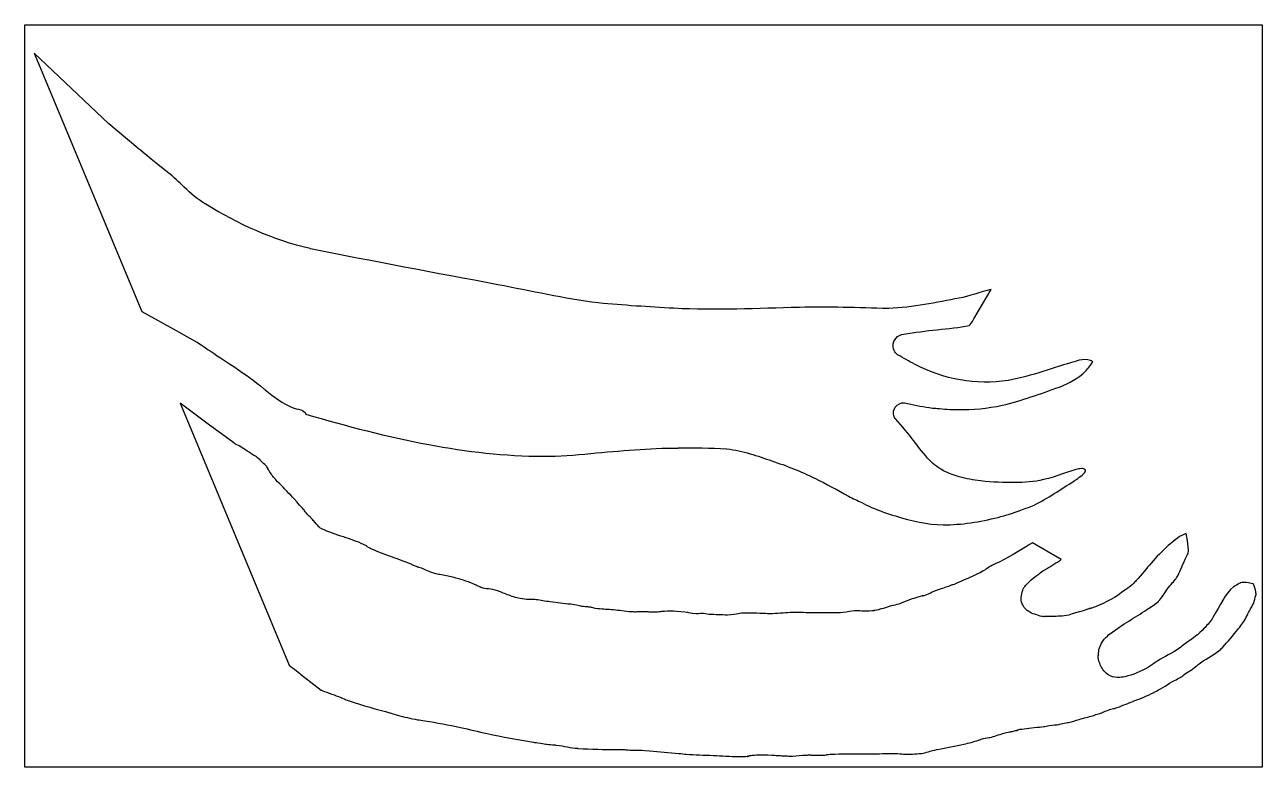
# Model space of a CAD drawing. Header units: millimetres. Extents: x 0 to 374, y 0 to 1085.
# Drawn here: x 0.5 to 374.5, y 860.5 to 1084.8 of the extents above; entities that cross this region are included whole.
import ezdxf

# ---------------------------------------------------------------- set-up
doc = ezdxf.new("R2010")
doc.units = ezdxf.units.MM
doc.layers.add('Calque_1', color=7, linetype='CONTINUOUS')

msp = doc.modelspace()

# ---------------------------------------------------------------- linework, layer by layer
at = {"layer": 'Calque_1', "color": 7}
for points in [[(0.499998, 1084.759902), (374.49991, 1084.759902), (374.49991, 860.50021), (0.499998, 860.50021)], [(257.13424, 907.82341)]]:
    msp.add_lwpolyline(points, close=True, dxfattribs=at)
for points in [[(34.730689, 1047.434526), (34.661389, 1047.488726), (25.906969, 1054.831426), (3.299929, 1076.190896), (35.843578, 998.200716), (46.301831, 992.389246), (52.537674, 988.924306)], [(48.696709, 1035.712066), (48.722859, 1035.686566)], [(55.203076, 1030.559956), (55.199576, 1030.565956)], [(287.36324, 995.894616), (292.5484, 1004.831016)], [(196.66789, 999.127476), (196.65679, 999.127316)], [(276.25698, 992.646196), (276.26888, 992.647196)], [(262.91195, 987.752306), (262.9111, 987.754306)], [(269.57753, 982.19027), (269.57453, 982.19427)], [(323.30202, 983.02888), (323.30115, 983.02838)], [(323.30238, 983.02901), (323.30202, 983.02888)], [(73.206727, 974.48936), (73.177527, 974.51426)], [(63.976535, 958.21636), (63.298068, 958.74814), (56.374641, 963.84702), (47.426965, 970.43793), (80.43916, 891.32395)], [(269.32388, 958.9183), (269.31488, 958.9345), (269.30168, 958.9574)], [(76.522855, 947.18771), (76.52201, 947.18971)], [(239.1735, 947.82287), (239.1755, 947.81987)], [(83.027629, 940.24457), (83.026783, 940.24657)], [(249.4972, 942.36572), (249.4992, 942.36372)], [(85.541955, 937.33034), (85.541109, 937.33234)], [(87.739473, 934.99818), (87.738627, 935.00018)], [(263.61928, 936.40477), (263.62012, 936.40277)], [(301.57273, 938.15276), (301.57358, 938.15076)], [(90.15505, 932.55167), (90.15235, 932.55567)], [(278.06525, 933.726), (278.07675, 933.727)], [(313.77355, 923.21942), (305.08832, 928.25234)], [(140.63021, 914.4158), (140.61911, 914.41564)], [(371.954882, 915.5818), (371.95323, 915.58723)], [(301.67221, 910.93761), (301.67136, 910.93961), (301.66936, 910.94161), (301.66851, 910.94361)], [(302.35623, 909.12535), (302.35123, 909.13435), (302.34723, 909.14135)], [(371.881482, 909.98667), (371.886482, 910.00557)], [(371.955582, 910.28631), (371.963582, 910.29131)], [(322.30867, 908.42793), (322.29967, 908.42493), (322.31087, 908.42593)], [(83.875068, 888.63768), (90.071785, 883.79531)], [(326.186642, 877.00566), (326.207342, 877.01756)], [(300.595132, 871.75972), (300.607732, 871.76372)], [(182.169972, 865.73963), (182.183072, 865.73663)], [(219.24329, 863.8788), (219.24245, 863.8808), (219.23545, 863.88034), (219.23446, 863.87971)]]:
    msp.add_lwpolyline(points, dxfattribs=at)
for points in [[(43.527183, 1040.309866), (38.919392, 1044.021516), (34.730689, 1047.434526), (34.730689, 1047.434526)], [(43.706995, 1040.161186), (43.629845, 1040.222886), (43.60274, 1040.248786), (43.527183, 1040.309866)], [(43.746945, 1040.129986), (43.730425, 1040.137986), (43.719925, 1040.150586), (43.706995, 1040.161186)], [(43.792955, 1040.092686), (43.775285, 1040.103086), (43.762825, 1040.118486), (43.746945, 1040.129986)], [(48.684179, 1035.722666), (47.076882, 1037.295616), (45.476624, 1038.793256), (43.792955, 1040.092686)], [(48.722859, 1035.686566), (48.706389, 1035.696866), (48.696769, 1035.710166), (48.684179, 1035.722666)], [(55.199576, 1030.565956), (52.891032, 1032.006196), (50.664115, 1033.686396), (48.696709, 1035.712066)], [(86.764861, 1017.141156), (75.52679, 1019.775466), (64.917139, 1024.541656), (55.203076, 1030.559956)], [(86.829591, 1017.127256), (86.808481, 1017.132256), (86.786271, 1017.136256), (86.764861, 1017.141156)], [(143.46242, 1006.216496), (124.61555, 1009.849806), (105.69031, 1013.247506), (86.829591, 1017.127256)], [(143.48332, 1006.212496), (143.47212, 1006.211496), (143.46922, 1006.214496), (143.46242, 1006.216496)], [(173.77008, 1000.753546), (163.45298, 1002.021716), (153.44667, 1004.384196), (143.48332, 1006.212496)], [(292.4651, 1004.815216), (289.5409, 1004.076756), (285.67563, 1002.687906), (282.92845, 1002.197286)], [(292.5484, 1004.831016), (292.517, 1004.823016), (292.4963, 1004.823016), (292.4651, 1004.815216)], [(173.83438, 1000.746546), (173.81338, 1000.748546), (173.79128, 1000.750546), (173.77008, 1000.753546)], [(196.65679, 999.127316), (189.05368, 999.522786), (181.44082, 1000.018936), (173.83438, 1000.746546)], [(234.51935, 999.370466), (222.02716, 999.117736), (209.39915, 998.393536), (196.66789, 999.127476)], [(234.55355, 999.370876), (234.54235, 999.369876), (234.53065, 999.370606), (234.51935, 999.370466)], [(234.62425, 999.372876), (234.60045, 999.371876), (234.57715, 999.372436), (234.55355, 999.370876)], [(247.88754, 999.402276), (243.44491, 999.492676), (239.0232, 999.522456), (234.62425, 999.372876)], [(261.4671, 999.071096), (256.91835, 999.158396), (252.3919, 999.310736), (247.88754, 999.402276)], [(261.60851, 999.071996), (261.56121, 999.070996), (261.51401, 999.069996), (261.4671, 999.071096)], [(282.92845, 1002.197286), (276.02724, 1000.893296), (268.96256, 999.364006), (261.60851, 999.071996)], [(285.96665, 993.899276), (286.33609, 994.201736), (286.74158, 994.823096), (287.36324, 995.894616)], [(262.9111, 987.754306), (262.8729, 989.551856), (264.25268, 991.158086), (266.20471, 991.294336)], [(266.20471, 991.294336), (269.42049, 991.895606), (272.86738, 992.278956), (276.25698, 992.646196)], [(276.26888, 992.647196), (279.64467, 993.012936), (282.96235, 993.363176), (285.93905, 993.895276)], [(285.93905, 993.895276), (285.94925, 993.897276), (285.95715, 993.898276), (285.96665, 993.899276)], [(52.537674, 988.924306), (52.537674, 988.924306), (60.138037, 983.75572), (63.960711, 981.30219)], [(263.45381, 985.9408), (263.09483, 986.53399), (262.92524, 987.153996), (262.91195, 987.752306)], [(264.29256, 985.11191), (263.94879, 985.31445), (263.66012, 985.59903), (263.45381, 985.9408)], [(269.57453, 982.19427), (267.78541, 983.12039), (266.02458, 984.09538), (264.29256, 985.11191)], [(321.78137, 983.58068), (320.73352, 983.76199), (319.51113, 983.59238), (318.29126, 983.15555)], [(63.960711, 981.30219), (63.963311, 981.29719), (63.975161, 981.29719), (63.978181, 981.29179)], [(63.978181, 981.29179), (67.008105, 979.31119), (69.981697, 977.17454), (72.805562, 974.80395)], [(297.74685, 977.31808), (288.12492, 975.81552), (278.1263, 977.62411), (269.57753, 982.19027)], [(318.11782, 983.10045), (311.57885, 981.30457), (305.00308, 978.63534), (297.80555, 977.32808)], [(313.19919, 975.33775), (316.20673, 976.51656), (318.99173, 978.00821), (321.03281, 980.10979)], [(318.29126, 983.15555), (318.23396, 983.13485), (318.17636, 983.11665), (318.11782, 983.10045)], [(321.03281, 980.10979), (321.04181, 980.11979), (321.05301, 980.12949), (321.06221, 980.13989)], [(321.06221, 980.13989), (321.94995, 981.02272), (322.71206, 981.99566), (323.30238, 983.02901)], [(323.30115, 983.02838), (322.88149, 983.2547), (322.38936, 983.45395), (321.78137, 983.58068)], [(297.80555, 977.32808), (297.78565, 977.32408), (297.76685, 977.32108), (297.74685, 977.31808)], [(72.805562, 974.80395), (72.926404, 974.70241), (73.055977, 974.61483), (73.176277, 974.51236)], [(73.176277, 974.51236), (73.182477, 974.50186), (73.196397, 974.49736), (73.206727, 974.48936)], [(73.177527, 974.51426), (75.888052, 972.35289), (78.511889, 970.33539), (81.350057, 969.13952)], [(295.93182, 969.83665), (301.73819, 971.24365), (307.45278, 973.25121), (313.19919, 975.33775)], [(81.350057, 969.13952), (82.088668, 968.8942), (82.948097, 968.70702), (83.920804, 968.48766)], [(263.21564, 968.50496), (263.58643, 969.57463), (264.52714, 970.34108), (265.6217, 970.53368)], [(265.6217, 970.53368), (266.16872, 970.62938), (266.75423, 970.58218), (267.3256, 970.35761)], [(267.3256, 970.35761), (269.78526, 969.76279), (272.28324, 969.31721), (274.79757, 969.00492)], [(274.79757, 969.00492), (275.26748, 968.94572), (275.74164, 968.94552), (276.2127, 968.8965)], [(276.2127, 968.8965), (278.26326, 968.686), (280.31977, 968.52739), (282.38025, 968.50818)], [(282.38025, 968.50818), (286.93738, 968.46468), (291.49144, 968.86843), (295.93182, 969.83665)], [(83.920804, 968.48766), (84.616814, 968.29428), (85.188631, 967.79759), (85.477734, 967.13558)], [(85.477734, 967.13558), (97.721603, 963.50557), (110.08865, 960.33051), (122.59757, 957.95458)], [(263.14064, 966.70431), (262.98776, 967.35782), (263.03027, 967.96945), (263.21564, 968.50496)], [(263.71165, 965.627), (263.43159, 965.93091), (263.235, 966.30205), (263.14064, 966.70431)], [(269.30168, 958.9574), (267.524, 961.26435), (265.66803, 963.49866), (263.71165, 965.627)], [(65.288695, 957.5421), (65.212645, 957.584), (63.976535, 958.21636), (63.976535, 958.21636)], [(69.406782, 954.90645), (67.83393, 955.86684), (66.549397, 956.85077), (65.288695, 957.5421)], [(122.59757, 957.95458), (134.05273, 955.81753), (145.64308, 954.44594), (157.22745, 954.42472)], [(274.00761, 953.17523), (272.16491, 955.07454), (270.74588, 957.11304), (269.32388, 958.9183)], [(70.260357, 954.44332), (70.246097, 954.44832), (69.948749, 954.57539), (69.406782, 954.90645)], [(71.647027, 953.30209), (71.252601, 953.65148), (70.426745, 954.33195), (70.260357, 954.44332)], [(157.22745, 954.42472), (161.9811, 954.43652), (166.76519, 954.79736), (171.57115, 955.27852)], [(171.57115, 955.27852), (171.58135, 955.28052), (171.58555, 955.27943), (171.59315, 955.28052)], [(171.59315, 955.28052), (175.986, 955.67989), (180.40262, 956.08687), (184.84304, 956.39765)], [(184.84304, 956.39765), (189.1831, 956.70133), (193.54734, 956.91054), (197.93671, 956.92327)], [(197.93671, 956.92327), (197.96451, 956.92316), (197.99251, 956.92727), (198.02011, 956.92727)], [(198.02011, 956.92727), (202.82717, 956.97757), (207.70106, 957.00897), (212.61697, 956.65012)], [(212.61697, 956.65012), (212.64207, 956.64912), (212.66657, 956.64612), (212.69187, 956.64412)], [(212.69187, 956.64412), (212.70627, 956.64317), (212.71807, 956.63712), (212.73257, 956.63512)], [(212.73257, 956.63512), (215.15749, 956.37875), (217.4738, 955.84522), (219.70749, 955.19711)], [(219.70749, 955.19711), (221.97949, 954.53779), (224.16806, 953.76345), (226.29867, 953.04309)], [(72.14802, 952.71818), (71.635483, 953.22135), (71.592499, 953.35028), (71.647027, 953.30209)], [(73.564197, 951.42635), (73.355096, 951.6812), (72.891439, 951.98829), (72.14802, 952.71818)], [(74.505363, 949.79235), (73.941881, 950.68648), (73.690758, 951.27875), (73.564197, 951.42635)], [(226.29867, 953.04309), (226.29951, 953.04109), (226.30067, 953.04009), (226.31027, 953.04288)], [(226.31027, 953.04288), (230.65573, 951.55723), (234.98252, 949.8818), (239.1735, 947.82287)], [(278.21113, 950.05388), (276.69826, 950.85222), (275.26135, 951.86728), (274.00761, 953.17523)], [(282.87209, 948.23304), (281.31297, 948.6741), (279.72386, 949.25557), (278.21113, 950.05388)], [(319.11674, 950.60796), (315.87294, 949.99681), (312.50001, 948.25485), (308.41033, 947.36219)], [(319.36843, 950.67006), (319.28593, 950.64506), (319.20162, 950.62406), (319.11674, 950.60796)], [(321.00951, 950.35639), (320.74356, 950.65381), (319.96979, 950.85237), (319.36843, 950.67006)], [(321.09381, 950.26719), (321.06461, 950.29599), (321.03641, 950.32579), (321.00951, 950.35639)], [(321.02671, 949.72818), (321.11741, 949.92445), (321.07881, 950.2828), (321.09381, 950.26719)], [(76.52201, 947.18971), (75.766256, 947.99452), (75.100728, 948.84685), (74.505363, 949.79235)], [(79.81257, 943.78093), (78.713627, 944.90989), (77.612576, 946.02747), (76.522855, 947.18771)], [(239.1755, 947.81987), (239.2093, 947.80317), (239.2413, 947.78367), (239.2752, 947.76697)], [(239.2752, 947.76697), (242.76761, 946.07936), (246.11347, 944.21902), (249.4233, 942.40482)], [(282.88329, 948.23404), (282.88244, 948.23604), (282.88129, 948.23704), (282.87209, 948.23304)], [(289.3957, 946.99955), (287.21804, 947.26826), (285.04058, 947.63181), (282.88329, 948.23404)], [(299.84487, 946.51008), (296.41357, 946.45028), (292.90392, 946.56658), (289.3957, 946.99955)], [(308.41033, 947.36219), (305.53165, 946.68415), (302.64146, 946.50215), (299.84487, 946.51008)], [(305.54161, 939.69681), (309.67076, 941.70786), (313.58628, 944.40415), (317.70252, 947.03227)], [(317.70252, 947.03227), (319.14255, 948.01754), (320.33656, 948.83328), (321.02671, 949.72818)], [(81.999704, 941.51503), (81.271851, 942.26238), (80.543283, 943.03003), (79.81257, 943.78093)], [(82.604021, 940.7682), (82.395541, 941.03597), (82.142476, 941.36854), (81.999704, 941.51503)], [(83.026783, 940.24657), (82.827273, 940.48878), (82.749859, 940.5811), (82.604021, 940.7682)], [(84.776139, 938.36533), (84.387977, 938.82024), (83.73069, 939.3902), (83.027629, 940.24457)], [(249.4233, 942.40482), (249.4472, 942.39152), (249.4733, 942.37902), (249.4972, 942.36572)], [(249.4992, 942.36372), (250.79687, 941.66874), (252.12897, 941.07805), (253.44755, 940.44434)], [(253.44755, 940.44434), (254.45123, 939.96203), (255.43664, 939.42167), (256.45358, 938.98466)], [(256.45358, 938.98466), (258.80319, 937.97483), (261.18965, 937.09775), (263.61928, 936.40477)], [(301.57358, 938.15076), (302.91204, 938.63597), (304.25269, 939.11817), (305.54161, 939.69681)], [(85.541109, 937.33234), (85.153924, 937.83025), (84.922176, 938.19394), (84.776139, 938.36533)], [(86.909549, 935.94374), (86.759714, 936.08966), (86.222039, 936.45494), (85.541955, 937.33034)], [(86.982439, 935.83782), (86.950089, 935.89392), (86.930019, 935.90822), (86.909549, 935.94374)], [(87.715947, 935.03958), (87.268844, 935.38706), (87.082055, 935.68231), (86.982439, 935.83782)], [(87.738627, 935.00018), (87.726047, 935.02198), (87.726767, 935.02108), (87.715947, 935.03958)], [(263.62012, 936.40277), (263.63562, 936.39777), (263.65152, 936.39377), (263.66712, 936.38857)], [(263.66712, 936.38857), (268.47361, 934.90393), (273.29647, 933.73367), (278.06525, 933.726)], [(278.07675, 933.727), (283.60829, 933.6936), (289.17737, 934.59573), (294.65735, 935.97658)], [(294.65735, 935.97658), (296.97934, 936.58067), (299.28217, 937.323), (301.57273, 938.15276)], [(89.378998, 933.13726), (88.858769, 933.7275), (88.301505, 934.33876), (87.739473, 934.99818)], [(90.07306, 932.61567), (89.811908, 932.7459), (89.576701, 932.92264), (89.378998, 933.13726)], [(90.15235, 932.55567), (90.12522, 932.57477), (90.09878, 932.59507), (90.07306, 932.61567)], [(96.78675, 930.06318), (94.642111, 930.75705), (92.398033, 931.49112), (90.15505, 932.55167)], [(102.85345, 927.79672), (101.00176, 928.70646), (98.94473, 929.36501), (96.78675, 930.06318)], [(103.85464, 927.28027), (103.74602, 927.33867), (103.58046, 927.43953), (102.85345, 927.79672)], [(305.08832, 928.25234), (302.8192, 926.98863), (299.66013, 924.96075), (297.42231, 923.70683)], [(351.47358, 931.06116), (349.66556, 930.55709), (348.13631, 929.19538), (346.10733, 927.42641)], [(351.54448, 930.93802), (351.54648, 930.93602), (351.49058, 931.05162), (351.47358, 931.06116)], [(351.58788, 930.75907), (351.57638, 930.82107), (351.56038, 930.87842), (351.54448, 930.93802)], [(351.70659, 930.04145), (351.66519, 930.30384), (351.62229, 930.56565), (351.58788, 930.75907)], [(351.87192, 928.91474), (351.87792, 928.86964), (351.78872, 929.51622), (351.70659, 930.04145)], [(352.216, 925.65764), (352.2375, 926.13331), (352.0084, 927.74172), (351.87192, 928.91474)], [(104.1727, 926.99533), (104.1083, 927.03903), (103.97058, 927.17374), (103.85464, 927.28027)], [(104.79226, 926.66398), (104.60471, 926.74928), (104.57638, 926.72098), (104.1727, 926.99533)], [(107.03815, 925.69799), (105.79387, 926.22514), (105.16739, 926.49316), (104.79226, 926.66398)], [(116.99049, 921.91731), (113.84734, 923.20692), (110.4483, 924.25317), (107.03815, 925.69799)], [(346.10733, 927.42641), (344.36915, 925.91092), (342.47371, 923.94837), (340.91828, 922.14224)], [(351.24116, 923.35361), (351.85845, 924.54353), (352.19397, 925.16834), (352.216, 925.65764)], [(117.80911, 921.57897), (117.53572, 921.69199), (117.37974, 921.75762), (116.99049, 921.91731)], [(117.83301, 921.56237), (117.83001, 921.56637), (117.81341, 921.57567), (117.80911, 921.57897)], [(118.09055, 921.431), (118.04655, 921.4514), (118.04315, 921.44), (117.83301, 921.56237)], [(118.58686, 921.22369), (118.40209, 921.29799), (118.26806, 921.35061), (118.09055, 921.431)], [(119.12372, 921.01229), (118.96616, 921.07249), (118.77163, 921.14933), (118.58686, 921.22369)], [(119.35728, 920.92679), (119.25938, 920.96059), (119.20254, 920.98229), (119.12372, 921.01229)], [(119.61747, 920.86309), (119.56737, 920.88189), (119.38428, 920.91749), (119.35728, 920.92679)], [(121.70974, 920.07161), (120.38567, 920.57983), (120.14659, 920.66492), (119.61747, 920.86309)], [(124.13944, 919.09102), (123.10772, 919.42867), (122.32707, 919.83471), (121.70974, 920.07161)], [(292.35898, 921.18414), (291.57035, 920.74192), (290.5982, 919.95092), (289.21761, 919.24654)], [(292.43718, 921.23264), (292.41808, 921.22164), (292.37798, 921.19514), (292.35898, 921.18414)], [(297.42231, 923.70683), (295.6199, 922.69694), (293.89163, 922.01836), (292.43718, 921.23264)], [(307.78508, 919.50231), (308.9363, 920.35265), (309.68702, 920.6361), (310.59771, 921.19159)], [(310.59771, 921.19159), (310.72431, 921.26909), (311.0241, 921.52061), (311.55734, 921.85406)], [(311.55734, 921.85406), (312.48277, 922.43244), (312.91493, 922.65828), (313.10391, 922.76275)], [(313.10391, 922.76275), (313.24579, 922.84105), (313.47178, 923.00324), (313.77355, 923.21942)], [(340.91828, 922.14224), (339.51554, 920.5134), (338.06989, 918.65772), (336.36951, 916.86963)], [(348.62523, 917.75587), (349.49999, 919.3056), (350.16428, 921.27764), (351.24116, 923.35361)], [(125.93635, 918.69834), (125.60493, 918.77004), (124.98234, 918.81508), (124.13944, 919.09102)], [(129.80413, 917.90558), (128.625, 918.18801), (127.32415, 918.39825), (125.93635, 918.69834)], [(133.82126, 916.7313), (132.47053, 917.18023), (131.13285, 917.58725), (129.80413, 917.90558)], [(136.94109, 915.49461), (136.13671, 915.87592), (134.58083, 916.47867), (133.82126, 916.7313)], [(282.92441, 916.43839), (282.73933, 916.36339), (282.25317, 916.02637), (281.35099, 915.71938)], [(288.04639, 918.71648), (286.36489, 917.9076), (284.67235, 917.14615), (282.92441, 916.43839)], [(289.11215, 919.18124), (288.57399, 918.91386), (288.2034, 918.7919), (288.04639, 918.71648)], [(289.21761, 919.24654), (289.17101, 919.22324), (289.15971, 919.20514), (289.11215, 919.18124)], [(303.49621, 915.8846), (303.82469, 916.21991), (304.39264, 916.94511), (305.25582, 917.61493)], [(305.25582, 917.61493), (305.86535, 918.08782), (306.33441, 918.34096), (306.56392, 918.5121)], [(306.56392, 918.5121), (306.81842, 918.70196), (307.19773, 919.06844), (307.78508, 919.50231)], [(336.36451, 916.85773), (336.14049, 916.62195), (335.81073, 916.18047), (335.24677, 915.65812)], [(336.36951, 916.86963), (336.37151, 916.86763), (336.37251, 916.86563), (336.36451, 916.85773)], [(346.14198, 914.75119), (347.23215, 916.22005), (348.23003, 917.05573), (348.62523, 917.75587)], [(370.38584, 916.1807), (369.25618, 916.37383), (368.43188, 916.39861), (367.82031, 916.1847)], [(137.98688, 914.97104), (137.21517, 915.24636), (136.90439, 915.51203), (136.94109, 915.49461)], [(138.3577, 914.88944), (138.23315, 914.91534), (138.13898, 914.91674), (137.98688, 914.97104)], [(139.42036, 914.51991), (138.80187, 914.66948), (138.46781, 914.81146), (138.3577, 914.88944)], [(139.44096, 914.51891), (139.42436, 914.52391), (139.44088, 914.51883), (139.42036, 914.51991)], [(140.61911, 914.41564), (140.75447, 914.39484), (140.34338, 914.30471), (139.44096, 914.51891)], [(143.44457, 913.7343), (142.23331, 914.15325), (141.73882, 914.28809), (140.63021, 914.4158)], [(146.87852, 912.42748), (145.64457, 912.87982), (144.51028, 913.36569), (143.44457, 913.7343)], [(275.21427, 913.58261), (274.70299, 913.36451), (273.90249, 912.84931), (272.74756, 912.4606)], [(278.91944, 914.84069), (277.5101, 914.35053), (276.24202, 914.02082), (275.21427, 913.58261)], [(280.50303, 915.44689), (279.89915, 915.16737), (279.33949, 914.98678), (278.91944, 914.84069)], [(280.68071, 915.53189), (280.60701, 915.49759), (280.60451, 915.49379), (280.50303, 915.44689)], [(281.35099, 915.71938), (280.97549, 915.59172), (280.83101, 915.56407), (280.68071, 915.53189)], [(301.73131, 912.12363), (301.75681, 912.39327), (301.74431, 913.15127), (302.10881, 914.02755)], [(302.10881, 914.02755), (302.31019, 914.51181), (302.64494, 915.03201), (302.946, 915.353)], [(302.946, 915.353), (303.24702, 915.67389), (303.3694, 915.75515), (303.49621, 915.8846)], [(333.01286, 913.9993), (330.29504, 911.89676), (327.24669, 910.21078), (324.07086, 908.96992)], [(335.24677, 915.65812), (334.3226, 914.80206), (333.48312, 914.36315), (333.01286, 913.9993)], [(343.19333, 910.69184), (344.08591, 911.53786), (344.87235, 913.01973), (346.09098, 914.67709)], [(346.09098, 914.67709), (346.11048, 914.70339), (346.12168, 914.72419), (346.14198, 914.75119)], [(365.80368, 914.94386), (363.25896, 913.04169), (361.87092, 909.3988), (359.53997, 905.71899)], [(367.20188, 915.78198), (366.55909, 915.39951), (366.07531, 915.14648), (365.80368, 914.94386)], [(367.82031, 916.1847), (367.97421, 916.2385), (367.76311, 916.1157), (367.20188, 915.78198)], [(371.75759, 915.86158), (371.59692, 915.87778), (370.82142, 916.10627), (370.38584, 916.1807)], [(371.95323, 915.58723), (371.88313, 915.72892), (371.80971, 915.80316), (371.75759, 915.86158)], [(372.363972, 914.49769), (372.285972, 914.7773), (372.124532, 915.24459), (371.954882, 915.5818)], [(372.229212, 911.29114), (372.462732, 912.10247), (372.643822, 912.73836), (372.667472, 912.85258)], [(372.400972, 914.30728), (372.385272, 914.38658), (372.374372, 914.44569), (372.363972, 914.49769)], [(372.537682, 913.59466), (372.488482, 913.85644), (372.438682, 914.11517), (372.400972, 914.30728)], [(372.667972, 912.87238), (372.635272, 913.06536), (372.586872, 913.33288), (372.537682, 913.59466)], [(372.667472, 912.85258), (372.663472, 912.85858), (372.663472, 912.86058), (372.667972, 912.87238)], [(150.80165, 911.3553), (149.37561, 911.58354), (148.0785, 911.98766), (146.87852, 912.42748)], [(150.84665, 911.3439), (150.83015, 911.3459), (150.81815, 911.3529), (150.80165, 911.3553)], [(150.95505, 911.3379), (150.91085, 911.3439), (150.89115, 911.3369), (150.84665, 911.3439)], [(155.03128, 911.11304), (153.9875, 911.20134), (152.62193, 911.09184), (150.95505, 911.3379)], [(155.11668, 911.10904), (155.09488, 911.11104), (155.05308, 911.11204), (155.03128, 911.11304)], [(159.33793, 910.42326), (157.73174, 910.64651), (156.31907, 910.99319), (155.11668, 911.10904)], [(165.41833, 909.71102), (163.41417, 909.92322), (161.38694, 910.13849), (159.33793, 910.42326)], [(168.11715, 909.23731), (166.61878, 909.50318), (166.64243, 909.58154), (165.41833, 909.71102)], [(169.40087, 909.02134), (169.13625, 909.05914), (168.78474, 909.11884), (168.11715, 909.23731)], [(170.16032, 908.97934), (170.06432, 908.97534), (169.6583, 908.98434), (169.40087, 909.02134)], [(170.19112, 908.97034), (170.12292, 908.97634), (170.14282, 908.97834), (170.16032, 908.97934)], [(171.48573, 908.80598), (170.75383, 908.90887), (170.36039, 908.95478), (170.19112, 908.97034)], [(261.39837, 908.91972), (260.36837, 908.56455), (259.46136, 908.38413), (258.76534, 908.17542)], [(261.96869, 909.1409), (261.85513, 909.0892), (261.69693, 909.02268), (261.39837, 908.91972)], [(262.56451, 909.2515), (262.24766, 909.1807), (262.08734, 909.1557), (261.96869, 909.1409)], [(264.66087, 909.78449), (263.91677, 909.55386), (263.21165, 909.39601), (262.56451, 909.2515)], [(266.03426, 910.35191), (265.87108, 910.29001), (265.44001, 910.02601), (264.66087, 909.78449)], [(269.15171, 911.51), (268.16946, 911.19294), (267.15358, 910.7768), (266.03426, 910.35191)], [(271.78305, 912.26944), (270.90466, 912.03875), (269.98684, 911.77953), (269.15171, 911.51)], [(272.74756, 912.4606), (271.92084, 912.18248), (271.57215, 912.21404), (271.78305, 912.26944)], [(301.66851, 910.94361), (301.54786, 911.91144), (301.74911, 912.3126), (301.73131, 912.12363)], [(302.34723, 909.14135), (302.05321, 909.62378), (301.7814, 910.07165), (301.67221, 910.93761)], [(303.58556, 907.74678), (302.91094, 908.2282), (302.64677, 908.64898), (302.35623, 909.12535)], [(324.07086, 908.96992), (323.54578, 908.76476), (323.27109, 908.65944), (323.02299, 908.57567)], [(339.60095, 908.10959), (340.93689, 909.0059), (342.21592, 909.79746), (343.09403, 910.59624)], [(343.09403, 910.59624), (343.11023, 910.61014), (343.13653, 910.62424), (343.15223, 910.63904)], [(343.15223, 910.63904), (343.16663, 910.65204), (343.18013, 910.67874), (343.19333, 910.69184)], [(370.696332, 907.83641), (370.872132, 908.16311), (371.069562, 908.48973), (371.353502, 908.99914)], [(371.353502, 908.99914), (371.637422, 909.50858), (371.993372, 910.29611), (371.881482, 909.98667)], [(371.886482, 910.00557), (371.868982, 909.95997), (371.888482, 910.03247), (371.955582, 910.28631)], [(371.963582, 910.29131), (372.028582, 910.53428), (372.085612, 910.79174), (372.229212, 911.29114)], [(173.60944, 908.38028), (172.55014, 908.50351), (171.85914, 908.75356), (171.48573, 908.80598)], [(178.31921, 908.03913), (176.94526, 908.16528), (175.29047, 908.18478), (173.60944, 908.38028)], [(178.41921, 908.02853), (178.38981, 908.03153), (178.34861, 908.03653), (178.31921, 908.03913)], [(183.85119, 907.43363), (181.82439, 907.52183), (180.03734, 907.87232), (178.41921, 908.02853)], [(184.01302, 907.41633), (183.95282, 907.41933), (183.91176, 907.43103), (183.85119, 907.43363)], [(184.89055, 907.38683), (184.7043, 907.39183), (184.42807, 907.40163), (184.01302, 907.41633)], [(185.1173, 907.38183), (185.0532, 907.38269), (184.98368, 907.38483), (184.89055, 907.38683)], [(185.53258, 907.40213), (184.97356, 907.33003), (185.1818, 907.38083), (185.1173, 907.38183)], [(185.82459, 907.46363), (185.69616, 907.43153), (185.58601, 907.40923), (185.53258, 907.40213)], [(187.46464, 907.45963), (186.485, 907.47123), (186.20389, 907.46663), (185.82459, 907.46363)], [(188.90221, 907.42173), (188.68204, 907.43343), (188.32213, 907.44953), (187.46464, 907.45963)], [(189.34584, 907.33673), (189.26194, 907.34573), (189.12277, 907.35373), (188.90221, 907.42173)], [(189.62891, 907.31823), (189.55261, 907.32023), (189.47989, 907.32123), (189.34584, 907.33673)], [(191.09788, 907.33363), (190.28261, 907.31613), (189.93468, 907.30953), (189.62891, 907.31823)], [(192.92721, 907.51839), (192.56753, 907.48799), (191.96128, 907.35213), (191.09788, 907.33363)], [(196.6548, 907.59009), (195.4389, 907.62659), (194.0903, 907.61639), (192.92721, 907.51839)], [(200.71881, 907.25383), (200.35276, 907.30703), (197.19483, 907.57377), (196.6548, 907.59009)], [(202.24879, 906.92207), (201.35468, 907.03728), (200.85989, 907.23329), (200.71881, 907.25383)], [(202.31949, 906.92407), (202.28369, 906.92807), (202.28569, 906.91907), (202.24879, 906.92207)], [(205.11165, 906.95907), (204.68338, 906.97437), (203.73908, 906.75489), (202.31949, 906.92407)], [(205.14775, 906.95934), (205.14575, 906.96134), (205.11745, 906.95864), (205.11165, 906.95907)], [(207.40705, 906.68331), (206.42196, 906.76711), (205.6756, 906.92808), (205.14775, 906.95934)], [(212.77678, 906.44493), (211.07155, 906.50723), (209.26913, 906.52433), (207.40705, 906.68331)], [(212.84228, 906.45393), (212.81188, 906.45423), (212.80748, 906.44393), (212.77678, 906.44493)], [(216.08867, 906.87764), (215.42661, 906.77984), (214.33997, 906.41284), (212.84228, 906.45393)], [(216.12487, 906.88264), (216.11467, 906.88064), (216.09607, 906.87864), (216.08867, 906.87764)], [(220.12491, 907.06118), (218.27834, 907.08748), (217.67095, 907.09598), (216.12487, 906.88264)], [(222.64978, 906.95779), (221.43667, 907.00969), (220.03797, 907.06247), (220.12491, 907.06118)], [(225.44775, 906.84409), (225.02065, 906.85409), (223.86301, 906.90579), (222.64978, 906.95779)], [(225.65941, 906.85569), (225.58051, 906.85667), (225.52684, 906.84219), (225.44775, 906.84409)], [(231.81248, 907.19435), (229.98374, 907.12625), (227.94455, 906.82512), (225.65941, 906.85569)], [(231.9865, 907.20435), (231.9354, 907.20335), (231.86425, 907.19635), (231.81248, 907.19435)], [(238.33435, 907.14175), (236.14241, 907.16755), (234.00139, 907.26251), (231.9865, 907.20435)], [(243.24005, 907.16865), (241.62731, 907.15125), (240.00275, 907.12205), (238.33435, 907.14175)], [(243.31475, 907.169), (243.29505, 907.16949), (243.25945, 907.16818), (243.24005, 907.16865)], [(247.69938, 907.1934), (245.95102, 906.98286), (244.46257, 907.1732), (243.31475, 907.169)], [(247.79148, 907.1944), (247.75488, 907.1904), (247.73598, 907.1984), (247.69938, 907.1934)], [(251.30104, 907.74524), (250.33865, 907.66184), (249.18968, 907.37454), (247.79148, 907.1944)], [(256.52188, 907.71994), (254.2814, 907.4552), (252.51815, 907.85075), (251.30104, 907.74524)], [(257.13453, 907.82294), (257.0173, 907.79404), (256.82878, 907.75604), (256.52188, 907.71994)], [(257.20534, 907.86661), (257.09102, 907.85051), (257.08567, 907.83421), (257.13424, 907.82341)], [(257.13424, 907.82341), (257.26866, 907.85651), (257.30299, 907.87751), (257.20534, 907.86661)], [(258.02027, 907.91384), (257.49459, 907.8119), (257.21546, 907.80564), (257.13453, 907.82294)], [(258.76534, 908.17542), (259.14432, 908.28903), (258.9224, 908.08912), (258.02027, 907.91384)], [(303.59356, 907.73258), (303.58956, 907.73858), (303.58856, 907.74058), (303.58556, 907.74678)], [(303.62136, 907.72048), (303.60706, 907.72548), (303.60446, 907.72548), (303.59356, 907.73258)], [(305.82672, 906.6882), (305.07864, 906.95756), (304.46119, 907.13154), (303.62136, 907.72048)], [(305.84402, 906.6802), (305.84102, 906.6842), (305.82982, 906.6852), (305.82672, 906.6882)], [(307.90636, 906.05991), (307.23407, 906.19107), (306.60957, 906.40356), (305.84402, 906.6802)], [(308.91397, 905.99041), (308.61785, 905.99022), (308.54174, 905.93541), (307.90636, 906.05991)], [(309.84866, 906.00751), (309.53356, 905.99851), (309.21011, 905.99051), (308.91397, 905.99041)], [(311.09038, 906.05301), (311.33154, 906.05501), (310.47883, 906.02661), (309.84866, 906.00751)], [(315.99671, 906.4721), (314.21401, 906.05633), (312.55078, 906.06302), (311.09038, 906.05301)], [(317.72795, 907.06017), (317.42569, 906.96004), (316.87338, 906.67654), (315.99671, 906.4721)], [(318.05386, 907.16734), (317.87961, 907.11244), (317.97986, 907.14354), (317.72795, 907.06017)], [(318.07356, 907.17034), (318.07271, 907.17234), (318.05936, 907.16941), (318.05386, 907.16734)], [(318.50352, 907.23364), (318.40169, 907.21204), (318.3234, 907.18854), (318.07356, 907.17034)], [(320.38828, 907.74971), (319.36313, 907.44862), (318.91033, 907.31934), (318.50352, 907.23364)], [(321.4725, 908.17622), (321.47249, 908.17625), (321.133, 907.96844), (320.38828, 907.74971)], [(322.31087, 908.42593), (322.26707, 908.41583), (321.99756, 908.34433), (321.4725, 908.17622)], [(322.56601, 908.44963), (322.43543, 908.42373), (322.30673, 908.42483), (322.16384, 908.41893)], [(322.16384, 908.41893), (322.25054, 908.42293), (322.32488, 908.43203), (322.30867, 908.42793)], [(323.02299, 908.57567), (322.89895, 908.53377), (322.7772, 908.49167), (322.56601, 908.44963)], [(328.68037, 900.94301), (332.28536, 903.63547), (336.0936, 905.74965), (339.53135, 908.06369)], [(339.53135, 908.06369), (339.55545, 908.07989), (339.57685, 908.09329), (339.60095, 908.10959)], [(359.33106, 905.35178), (358.62217, 904.26461), (357.57349, 903.11601), (356.98309, 902.47569)], [(359.53997, 905.71899), (359.46067, 905.59313), (359.41296, 905.47728), (359.33106, 905.35178)], [(369.194812, 904.94872), (369.087502, 904.77301), (369.576752, 905.66464), (369.921492, 906.33337)], [(369.921492, 906.33337), (370.266252, 907.00208), (370.543582, 907.55243), (370.696332, 907.83641)], [(356.98309, 902.47569), (355.27951, 900.62802), (353.42374, 899.38702), (351.67195, 898.16243)], [(361.976532, 896.23088), (363.592122, 897.73218), (365.045732, 899.5997), (366.651332, 901.5403)], [(366.651332, 901.5403), (366.658332, 901.5493), (366.664632, 901.5572), (366.671432, 901.5655)], [(366.671432, 901.5655), (367.618962, 902.71001), (368.516282, 903.8379), (369.194812, 904.94872)], [(325.29163, 896.56698), (325.95218, 898.58135), (327.35852, 899.95571), (328.68037, 900.94301)], [(351.67195, 898.16243), (350.7714, 897.53282), (349.79493, 896.69343), (348.57052, 895.8936)], [(324.98231, 893.07013), (324.7894, 894.11951), (325.02151, 894.57448), (325.00621, 894.37861)], [(325.00621, 894.37861), (324.99581, 894.24437), (325.02551, 894.73894), (325.05851, 895.13383)], [(325.05851, 895.13383), (325.09151, 895.52869), (325.00641, 895.69731), (325.29163, 896.56698)], [(348.57052, 895.8936), (346.33146, 894.43185), (344.10083, 893.43734), (342.29705, 892.24972)], [(355.816542, 892.01111), (358.134802, 893.62023), (360.388782, 894.75855), (361.952332, 896.20658)], [(361.952332, 896.20658), (361.960332, 896.21458), (361.967532, 896.22448), (361.976532, 896.23088)], [(80.43916, 891.32395), (81.568749, 890.42789), (83.875068, 888.63768), (83.875068, 888.63768)], [(325.4893, 891.60588), (325.4122, 891.78989), (325.13333, 892.24816), (324.98231, 893.07013)], [(326.35022, 890.0014), (325.97387, 890.54059), (325.70212, 891.09615), (325.4893, 891.60588)], [(340.07915, 890.7164), (337.92669, 889.39642), (335.45254, 888.37688), (332.94693, 887.84818)], [(342.29705, 892.24972), (341.70574, 891.86043), (341.00794, 891.28594), (340.07915, 890.7164)], [(353.005772, 889.8351), (353.371272, 890.09052), (353.821502, 890.49637), (354.416042, 890.97302)], [(354.416042, 890.97302), (354.440042, 890.99142), (354.463542, 891.00852), (354.487642, 891.02682)], [(354.487642, 891.02682), (354.869162, 891.30993), (355.301122, 891.65331), (355.816542, 892.01111)], [(327.84021, 888.49446), (327.20655, 888.93902), (326.72602, 889.46215), (326.35022, 890.0014)], [(332.94693, 887.84818), (331.78882, 887.60382), (329.68032, 887.20331), (327.84021, 888.49446)], [(347.220502, 886.25266), (348.086122, 886.73833), (349.789552, 887.63476), (350.205892, 887.9227)], [(350.205892, 887.9227), (350.538762, 888.15263), (351.024102, 888.62134), (351.794452, 889.14779)], [(351.794452, 889.14779), (352.521322, 889.64435), (352.965852, 889.80784), (353.005772, 889.8351)], [(90.071785, 883.79531), (90.071785, 883.79531), (93.127836, 882.67834), (94.656249, 882.09263)], [(335.512362, 880.40991), (337.732122, 881.23175), (339.828302, 882.07483), (341.823672, 883.12136)], [(341.823672, 883.12136), (341.831672, 883.12636), (341.839672, 883.12836), (341.847072, 883.13146)], [(341.847072, 883.13146), (343.555732, 884.02942), (345.297612, 885.17385), (347.220502, 886.25266)], [(94.656249, 882.09263), (95.623164, 881.72205), (96.157209, 881.50752), (96.508387, 881.35665)], [(96.508387, 881.35665), (96.855071, 881.20774), (97.203083, 881.01067), (97.295984, 880.94916)], [(97.295984, 880.94916), (97.319754, 880.92796), (96.978107, 881.11014), (97.124665, 881.05383)], [(97.124665, 881.05383), (97.281789, 880.99333), (97.688548, 880.8466), (98.487112, 880.56654)], [(98.487112, 880.56654), (98.506012, 880.56054), (98.525912, 880.55554), (98.544712, 880.54844)], [(98.544712, 880.54844), (102.609142, 879.12678), (106.835282, 878.03561), (111.134792, 876.86176)], [(330.031442, 878.34341), (331.747762, 878.87988), (333.523202, 879.67391), (335.487962, 880.40091)], [(335.487962, 880.40091), (335.496962, 880.40391), (335.503562, 880.40791), (335.512362, 880.40991)], [(111.134792, 876.86176), (111.161992, 876.85476), (111.188092, 876.84726), (111.214292, 876.83956)], [(111.214292, 876.83956), (112.002842, 876.62414), (112.621572, 876.38783), (113.107242, 876.25529)], [(113.107242, 876.25529), (115.100692, 875.71111), (117.208842, 875.21364), (119.210942, 874.8504)], [(319.127622, 874.95664), (320.609522, 875.36692), (322.024152, 875.6728), (323.293612, 876.04719)], [(323.293612, 876.04719), (323.293612, 876.04719), (323.571202, 876.19439), (324.173302, 876.39285)], [(324.173302, 876.39285), (324.814202, 876.60409), (325.316072, 876.71469), (325.648192, 876.82433)], [(325.648192, 876.82433), (326.044292, 876.95508), (325.928012, 876.91613), (326.186642, 877.00566)], [(326.207342, 877.01756), (326.334852, 877.10256), (326.400972, 877.136), (326.456172, 877.16318)], [(326.456172, 877.16318), (326.565502, 877.21928), (326.618732, 877.24018), (326.671252, 877.26198)], [(326.671252, 877.26198), (327.090772, 877.43761), (327.514402, 877.57528), (328.750632, 877.99093)], [(328.750632, 877.99093), (329.384152, 878.20399), (329.824232, 878.27863), (330.031442, 878.34341)], [(119.210942, 874.8504), (119.775782, 874.74796), (120.528452, 874.70035), (121.444232, 874.54924)], [(121.444232, 874.54924), (125.032222, 873.95671), (128.621452, 873.30336), (132.201952, 872.5331)], [(132.201952, 872.5331), (134.948282, 871.94224), (137.606312, 871.26047), (140.229232, 870.69696)], [(298.409752, 871.22617), (298.720722, 871.26257), (298.631232, 871.22817), (299.582542, 871.47707)], [(299.582542, 871.47707), (300.216172, 871.64264), (300.530622, 871.74024), (300.607232, 871.76672)], [(300.513232, 871.71962), (300.409612, 871.66922), (300.118182, 871.4682), (300.215792, 871.54138)], [(300.215792, 871.54138), (300.312392, 871.60968), (300.646052, 871.80697), (300.909352, 871.8902)], [(300.607732, 871.76372), (300.646432, 871.77672), (300.622732, 871.77462), (300.513232, 871.71962)], [(300.607232, 871.76672), (300.616232, 871.76972), (300.593532, 871.75872), (300.595132, 871.75972)], [(300.909352, 871.8902), (301.179942, 871.9744), (301.309922, 871.9799), (301.378692, 871.9876)], [(301.378692, 871.9876), (301.516222, 872.0029), (301.510662, 871.9999), (301.570732, 872.0052)], [(301.570732, 872.0052), (301.690822, 872.0155), (301.948522, 872.0397), (302.515232, 872.1079)], [(302.515232, 872.1079), (303.469482, 872.22271), (304.483262, 872.38364), (305.566182, 872.50849)], [(305.566182, 872.50849), (306.726362, 872.64224), (307.710592, 872.65332), (308.495802, 872.76168)], [(308.495802, 872.76168), (308.838732, 872.80908), (309.375672, 872.95835), (310.130112, 873.07386)], [(310.130112, 873.07386), (311.314552, 873.25525), (312.294312, 873.28951), (313.030422, 873.43062)], [(313.030422, 873.43062), (313.416932, 873.50472), (313.956582, 873.67075), (314.674572, 873.81466)], [(314.674572, 873.81466), (315.457612, 873.9717), (316.031022, 874.01842), (316.368202, 874.0984)], [(316.368202, 874.0984), (316.831682, 874.20835), (318.078482, 874.66616), (319.127622, 874.95664)], [(140.229232, 870.69696), (144.872012, 869.6997), (149.529452, 868.83087), (154.220172, 868.08076)], [(154.220172, 868.08076), (155.036542, 867.9503), (157.680762, 867.49285), (158.271002, 867.42981)], [(284.321182, 867.45583), (285.783002, 867.80478), (287.322192, 868.21599), (288.756562, 868.64488)], [(288.756562, 868.64488), (288.833362, 868.66788), (289.263382, 868.92341), (290.129262, 869.13796)], [(290.129262, 869.13796), (291.092422, 869.37655), (291.785832, 869.40427), (292.152792, 869.48885)], [(292.152792, 869.48885), (293.417602, 869.78037), (294.824892, 870.31257), (296.418452, 870.7686)], [(296.418452, 870.7686), (297.551932, 871.09299), (298.098772, 871.18983), (298.409752, 871.22617)], [(158.271002, 867.42981), (158.979622, 867.35421), (159.830572, 867.33601), (160.811452, 867.23096)], [(160.811452, 867.23096), (160.928402, 867.21806), (161.024772, 867.19346), (161.140522, 867.17956)], [(161.140522, 867.17956), (163.529302, 866.89233), (165.637682, 866.3684), (167.549022, 866.21024)], [(167.549022, 866.21024), (167.599922, 866.20624), (167.658512, 866.19054), (167.709192, 866.18684)], [(167.709192, 866.18684), (167.729692, 866.18584), (167.750592, 866.18584), (167.770992, 866.18384)], [(167.770992, 866.18384), (171.641032, 865.90533), (175.619212, 865.89997), (179.635192, 865.83969)], [(179.635192, 865.83969), (179.656192, 865.8391), (179.677292, 865.8395), (179.698092, 865.83893)], [(179.698092, 865.83893), (180.776092, 865.82263), (181.275602, 865.81353), (181.559182, 865.80403)], [(181.559182, 865.80403), (181.700932, 865.79903), (181.502982, 865.88163), (182.169972, 865.73963)], [(182.183072, 865.73663), (182.451892, 865.72123), (182.994342, 865.69703), (184.138032, 865.66103)], [(184.138032, 865.66103), (185.814042, 865.60823), (185.487532, 865.63563), (185.997792, 865.66603)], [(185.997792, 865.66603), (186.508052, 865.69703), (186.983482, 865.66403), (189.336302, 865.48262)], [(189.336302, 865.48262), (192.308092, 865.25404), (195.261602, 864.93769), (198.157192, 864.67372)], [(198.157192, 864.67372), (199.050932, 864.59222), (199.796512, 864.46735), (200.406732, 864.42605)], [(200.406732, 864.42605), (203.055922, 864.24692), (205.784832, 864.19861), (208.559562, 864.07916)], [(208.559562, 864.07916), (211.195742, 863.96561), (213.703352, 863.71229), (216.087822, 863.71067)], [(219.234832, 863.87737), (219.493942, 863.96487), (219.780882, 864.04773), (220.004442, 864.07674)], [(220.004442, 864.07674), (220.373802, 864.12474), (220.819112, 864.15804), (221.604212, 864.20145)], [(221.604212, 864.20145), (222.772722, 864.26605), (223.949822, 864.27425), (225.126392, 864.21985)], [(225.126392, 864.21985), (226.968522, 864.13475), (227.480892, 864.12755), (228.115952, 864.03766)], [(228.115952, 864.03766), (228.138652, 864.03366), (228.222062, 864.00996), (228.246312, 864.00776)], [(228.246312, 864.00776), (228.721102, 864.00076), (228.829952, 864.00076), (229.888122, 863.98196)], [(229.888122, 863.98196), (229.907022, 863.98128), (229.925522, 863.98112), (229.944422, 863.98096)], [(229.944422, 863.98096), (230.784022, 863.94666), (231.360712, 863.84758), (231.684372, 863.84887)], [(231.684372, 863.84887), (232.797902, 863.85287), (234.092132, 864.03537), (235.577882, 864.10799)], [(235.577882, 864.10799), (236.943622, 864.17479), (237.429292, 864.20009), (237.617942, 864.20839)], [(237.617942, 864.20839), (237.641542, 864.20939), (237.645542, 864.21139), (237.717742, 864.21239)], [(237.717742, 864.21239), (237.736142, 864.213), (237.755242, 864.21339), (237.818202, 864.21178)], [(237.818202, 864.21178), (237.849802, 864.21139), (237.885502, 864.21078), (237.988772, 864.20178)], [(237.988772, 864.20178), (238.003172, 864.20084), (238.121092, 864.14458), (238.171852, 864.12528)], [(238.171852, 864.12528), (238.589722, 864.12228), (239.007662, 864.11728), (240.374212, 864.13968)], [(240.374212, 864.13968), (241.802832, 864.16338), (242.271962, 864.18278), (242.675042, 864.19948)], [(242.675042, 864.19948), (242.739442, 864.21588), (242.882162, 864.28728), (242.928572, 864.29788)], [(242.928572, 864.29788), (243.176772, 864.35548), (243.277472, 864.35958), (243.410292, 864.37258)], [(243.410292, 864.37258), (243.941372, 864.42468), (244.718882, 864.45468), (246.499582, 864.50185)], [(246.499582, 864.50185), (249.789442, 864.58905), (253.026172, 864.49585), (256.174012, 864.51555)], [(256.174012, 864.51555), (258.471772, 864.52995), (260.930482, 864.73221), (263.509942, 864.68212)], [(263.509942, 864.68212), (264.579652, 864.66142), (265.421302, 864.51909), (266.046592, 864.4976)], [(266.046592, 864.4976), (267.707162, 864.4396), (269.870342, 864.4811), (271.431372, 864.66687)], [(271.431372, 864.66687), (271.452672, 864.66987), (271.479872, 864.68037), (271.501172, 864.68327)], [(271.501172, 864.68327), (272.757502, 864.84483), (274.270212, 865.42181), (276.146942, 865.83844)], [(276.146942, 865.83844), (276.201242, 865.85044), (276.239742, 865.86574), (276.294442, 865.87754)], [(276.294442, 865.87754), (279.089882, 866.4733), (281.799622, 866.85381), (284.321182, 867.45583)], [(216.087822, 863.71067), (216.829222, 863.71016), (217.568442, 863.73507), (218.300422, 863.78817)], [(218.300422, 863.78817), (218.919152, 863.83317), (219.217352, 863.87437), (219.234832, 863.87737)], [(218.81941, 863.72236), (218.68064, 863.64016), (219.25569, 863.88132), (219.24329, 863.8788)], [(219.23446, 863.87971), (219.07168, 863.82481), (218.90382, 863.76694), (218.81941, 863.72236)]]:
    msp.add_open_spline(points, degree=3, dxfattribs=at)

doc.saveas('drawing.dxf')
